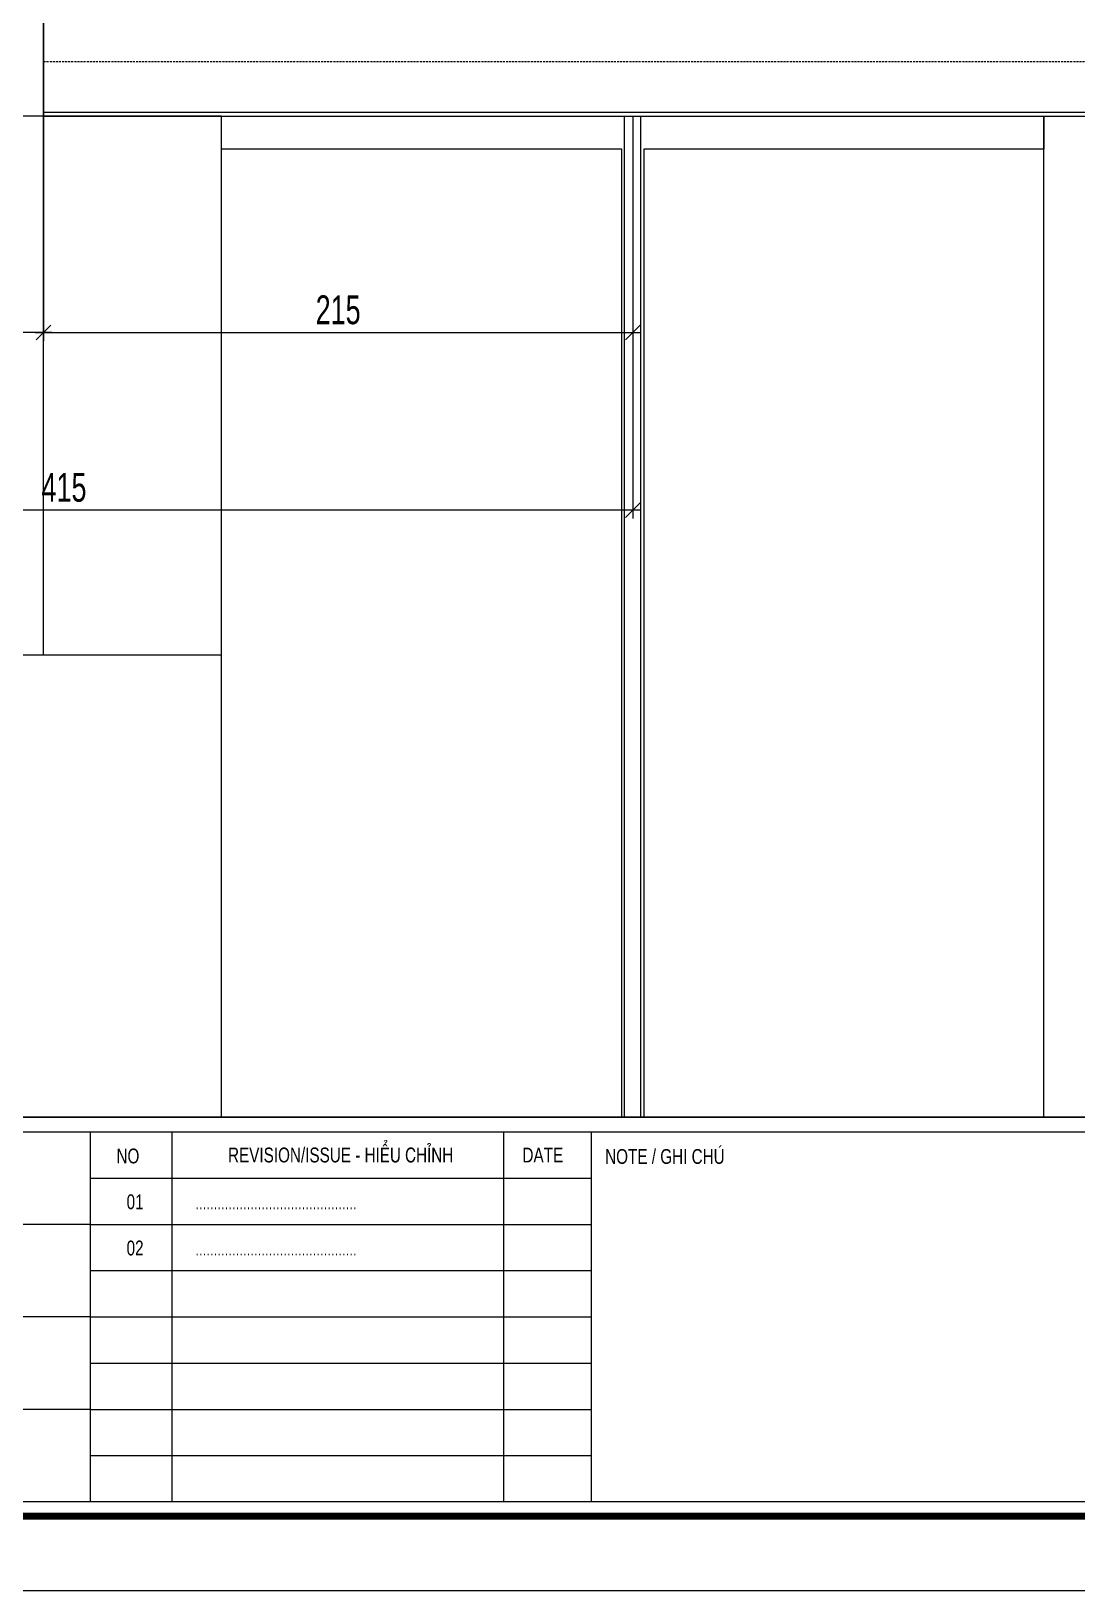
# Model space of a CAD drawing. Header units: inches. Extents: x 315041 to 662841, y -45540 to -35018.
# Drawn here: x 334640.1 to 334767.2, y -36581.1 to -36391.5 of the extents above; entities that cross this region are included whole.
import ezdxf
from ezdxf.enums import TextEntityAlignment as Align

# ---------------------------------------------------------------- set-up
doc = ezdxf.new("R2010")
doc.units = ezdxf.units.IN
doc.header["$MEASUREMENT"] = 0
doc.linetypes.add('HIDDEN', pattern=[0.375, 0.25, -0.125])
for name, color, linetype in [('2', 2, 'Continuous'), ('251', 251, 'Continuous'), ('7', 7, 'Continuous'), ('8', 8, 'Continuous'), ('BAO KHUNG', 31, 'Continuous')]:
    doc.layers.add(name, color=color, linetype=linetype)
doc.layers.add('Cover text', color=7, linetype='Continuous', true_color=0x52370f)
doc.layers.add('S-Hatch', color=8, linetype='Continuous', lineweight=9)
doc.styles.add('ST1H', font='vnshxh.shx', dxfattribs={"width": 0.7})
doc.styles.get("Standard").update_dxf_attribs({"font": 'VHARIALN.TTF'})
doc.styles.add('style2', font='VHAVANI.TTF')
doc.dimstyles.new('3', dxfattribs={"dimtxt": 3.5, "dimasz": 1.8, "dimexe": 1, "dimexo": 0, "dimgap": 1, "dimtad": 1, "dimdec": 0, "dimlfac": 3, "dimzin": 0, "dimdsep": 46, "dimtxsty": 'ST1H', "dimblk": 'OBLIQUE', "dimcen": 1, "dimdle": 1, "dimclrd": 8, "dimclre": 8, "dimclrt": 3, "dimadec": 0, "dimazin": 0, "dimtfac": 1, "dimtdec": 0, "dimtix": 1, "dimtofl": 0, "dimtmove": 1, "dimatfit": 3, "dimfxl": 0.18, "dimtolj": 1, "dimtzin": 0, "dimlwd": -1, "dimlwe": -1, "dimarcsym": 1})

# ---------------------------------------------------------------- blocks, each defined once
blk = doc.blocks.new('A$C75D82031')
at = {"layer": '2', "color": 157, "linetype": 'Continuous'}
blk.add_lwpolyline([(0, 420), (594, 420), (594, 0), (0, 0)], close=True, dxfattribs=at)
at = {"layer": '251', "linetype": 'Continuous'}
for p, q in [((285.8, 50.19), (346.77, 50.19)), ((285.8, 44.56), (346.77, 44.56)), ((285.8, 38.94), (346.77, 38.94)), ((285.8, 33.31), (346.77, 33.31)), ((285.8, 27.69), (346.77, 27.69)), ((285.8, 22.06), (346.77, 22.06)), ((285.8, 16.44), (346.77, 16.44))]:
    blk.add_line(p, q, dxfattribs=at)
at = {"layer": '7', "color": 147, "linetype": 'Continuous'}
blk.add_lwpolyline([(12.33, 57.61), (581.67, 57.61), (581.67, 409.19), (12.33, 409.19)], close=True, dxfattribs=at)
at = {"layer": 'BAO KHUNG', "color": 7}
blk.add_line((346.77, 10.81), (346.77, 55.81), dxfattribs=at)
at = {"layer": 'BAO KHUNG', "color": 167, "linetype": 'Continuous', "const_width": 0.871}
blk.add_lwpolyline([(10.59, 9.07), (583.41, 9.07), (583.41, 410.93), (10.59, 410.93)], close=True, dxfattribs=at)
at = {"layer": 'BAO KHUNG', "color": 7}
for points in [[(144.95, 55.81), (285.8, 55.81), (285.8, 10.81), (144.95, 10.81)], [(211.89, 55.81), (474.14, 55.81), (474.14, 10.81), (211.89, 10.81)]]:
    blk.add_lwpolyline(points, close=True, dxfattribs=at)
at = {"layer": 'S-Hatch'}
for p, q in [((295.73, 55.81), (295.73, 10.81)), ((336.07, 55.81), (336.07, 10.81)), ((285.8, 44.56), (213.95, 44.56)), ((285.8, 33.31), (213.95, 33.31)), ((285.8, 22.06), (213.95, 22.06))]:
    blk.add_line(p, q, dxfattribs=at)
at = {"layer": 'BAO KHUNG', "color": 7, "linetype": 'Continuous', "width": 0.9}
for s, p in [('NO', (290.4, 52.88)), ('REVISION/ISSUE - HIÓU CHØNH', (316.27, 53)), ('DATE', (340.86, 52.99)), ('01', (291.27, 47.31)), ('02', (291.27, 41.69))]:
    blk.add_text(s, height=1.8, dxfattribs=at).set_placement(p, align=Align.MIDDLE_CENTER)
blk.add_text('NOTE / GHI CHÚ', height=1.8, dxfattribs=at).set_placement((348.44, 51.92))
at = {"layer": 'Cover text', "linetype": 'Continuous', "style": 'style2', "width": 0.8}
for p in [(298.6, 46.4), (298.6, 40.78)]:
    blk.add_text('............................................', height=1.5, dxfattribs=at).set_placement(p)
blk = doc.blocks.new('_Oblique')
at = {"color": 0, "linetype": 'ByBlock', "lineweight": -2}
blk.add_line((-0.5, -0.5), (0.5, 0.5), dxfattribs=at)
blk = doc.blocks.new('*D430')
at = {"color": 8, "linetype": 'Continuous', "transparency": 16777216}
for p, q in [((334641.58, -36401.82), (334641.58, -36429.12)), ((334713.24, -36401.82), (334713.24, -36429.12)), ((334640.58, -36428.12), (334714.24, -36428.12))]:
    blk.add_line(p, q, dxfattribs=at)
at = {"layer": 'Defpoints', "color": 0, "transparency": 16777216}
for p in [(334641.58, -36401.82), (334713.24, -36401.82), (334713.24, -36428.12)]:
    blk.add_point(p, dxfattribs=at)
at = {"color": 8, "transparency": 16777216, "xscale": 1.8, "yscale": 1.8, "zscale": 1.8, "rotation": 180}
blk.add_blockref('_Oblique', (334641.58, -36428.12), dxfattribs=at)
at = {"color": 8, "transparency": 16777216, "xscale": 1.8, "yscale": 1.8, "zscale": 1.8}
blk.add_blockref('_Oblique', (334713.24, -36428.12), dxfattribs=at)
at = {"color": 3, "transparency": 16777216, "insert": (334677.41, -36425.37), "char_height": 3.5, "attachment_point": 5, "style": 'ST1H'}
blk.add_mtext('\\A1;215', dxfattribs=at)
blk = doc.blocks.new('*D431')
at = {"color": 8, "linetype": 'Continuous', "transparency": 16777216}
for p, q in [((334641.58, -36401.82), (334641.58, -36429.12)), ((334574.91, -36413.26), (334574.91, -36429.12)), ((334642.58, -36428.12), (334573.91, -36428.12))]:
    blk.add_line(p, q, dxfattribs=at)
at = {"layer": 'Defpoints', "color": 0, "transparency": 16777216}
for p in [(334641.58, -36401.82), (334574.91, -36413.26), (334574.91, -36428.12)]:
    blk.add_point(p, dxfattribs=at)
at = {"color": 8, "transparency": 16777216, "xscale": 1.8, "yscale": 1.8, "zscale": 1.8, "rotation": 180}
blk.add_blockref('_Oblique', (334574.91, -36428.12), dxfattribs=at)
at = {"color": 8, "transparency": 16777216, "xscale": 1.8, "yscale": 1.8, "zscale": 1.8}
blk.add_blockref('_Oblique', (334641.58, -36428.12), dxfattribs=at)
at = {"color": 3, "transparency": 16777216, "insert": (334608.24, -36425.37), "char_height": 3.5, "attachment_point": 5, "style": 'ST1H'}
blk.add_mtext('\\A1;200', dxfattribs=at)
blk = doc.blocks.new('*D445')
at = {"color": 8, "linetype": 'Continuous', "transparency": 16777216}
for p, q in [((334713.24, -36401.82), (334713.24, -36450.71)), ((334574.91, -36413.26), (334574.91, -36450.71)), ((334714.24, -36449.71), (334573.91, -36449.71))]:
    blk.add_line(p, q, dxfattribs=at)
at = {"layer": 'Defpoints', "color": 0, "transparency": 16777216}
for p in [(334713.24, -36401.82), (334574.91, -36413.26), (334574.91, -36449.71)]:
    blk.add_point(p, dxfattribs=at)
at = {"color": 8, "transparency": 16777216, "xscale": 1.8, "yscale": 1.8, "zscale": 1.8, "rotation": 180}
blk.add_blockref('_Oblique', (334574.91, -36449.71), dxfattribs=at)
at = {"color": 8, "transparency": 16777216, "xscale": 1.8, "yscale": 1.8, "zscale": 1.8}
blk.add_blockref('_Oblique', (334713.24, -36449.71), dxfattribs=at)
at = {"color": 3, "transparency": 16777216, "insert": (334644.07, -36446.96), "char_height": 3.5, "attachment_point": 5, "style": 'ST1H'}
blk.add_mtext('\\A1;415', dxfattribs=at)

msp = doc.modelspace()

# ---------------------------------------------------------------- linework, layer by layer
at = {"color": 8}
msp.add_lwpolyline([(334373.7734, -36171.9399), (334943.1113, -36171.9399), (334943.1113, -36523.5197), (334373.7734, -36523.5197)], close=True, dxfattribs=at)
at = {"color": 94}
for points in [[(334943.1113, -36341.8153), (334641.5772, -36341.8153), (334641.5772, -36401.8153), (334943.1113, -36401.8153)], [(334641.5772, -36401.3153), (334943.1113, -36401.3153)]]:
    msp.add_lwpolyline(points, dxfattribs=at)
at = {"color": 94, "linetype": 'HIDDEN'}
msp.add_lwpolyline([(334641.5772, -36395.1486), (334943.1113, -36395.1486)], dxfattribs=at)
at = {"layer": '2'}
msp.add_lwpolyline([(334711.904, -36523.5197), (334711.904, -36405.8153), (334663.2373, -36405.8153), (334663.2373, -36401.8153), (334763.2373, -36401.8153), (334763.2373, -36405.8153), (334714.5706, -36405.8153), (334714.5706, -36523.5197)], dxfattribs=at)
at = {"layer": '8', "color": 2}
for p, q in [((334641.577, -36467.2955), (334641.577, -36171.9399)), ((334663.2371, -36401.8152), (334574.9103, -36401.8152)), ((334663.2371, -36467.2955), (334663.2371, -36401.8152)), ((334574.9103, -36467.2955), (334663.2371, -36467.2955))]:
    msp.add_line(p, q, dxfattribs=at)
at = {"layer": '8'}
for p, q in [((334663.2373, -36523.5197), (334663.2373, -36401.8153)), ((334663.2373, -36401.8153), (334763.2373, -36401.8153)), ((334712.2373, -36523.5197), (334712.2373, -36401.8153)), ((334714.2373, -36523.5197), (334714.2373, -36401.8153)), ((334763.2373, -36523.5197), (334763.2373, -36401.8153))]:
    msp.add_line(p, q, dxfattribs=at)

# ---------------------------------------------------------------- block references
at = {"color": 1}
msp.add_blockref('A$C75D82031', (334361.4423, -36581.1298), dxfattribs=at)

# ---------------------------------------------------------------- dimensions: what is measured, and where the dimension line sits
at = {"color": 8}
for base, p1, p2, picture, middle in [((334574.9103, -36428.1197), (334641.5772, -36401.8153), (334574.9103, -36413.2611), '*D431', (334608.2438, -36425.3697)), ((334574.9103, -36449.7114), (334713.2373, -36401.8153), (334574.9103, -36413.2611), '*D445', (334644.0738, -36446.9614)), ((334713.2373, -36428.1197), (334641.5772, -36401.8153), (334713.2373, -36401.8153), '*D430', (334677.4072, -36425.3697))]:
    dim = msp.add_linear_dim(base=base, p1=p1, p2=p2, dimstyle='3', dxfattribs=at)
    dim.commit()
    dim.dimension.update_dxf_attribs({"geometry": picture, "text_midpoint": middle})

doc.saveas('drawing.dxf')
